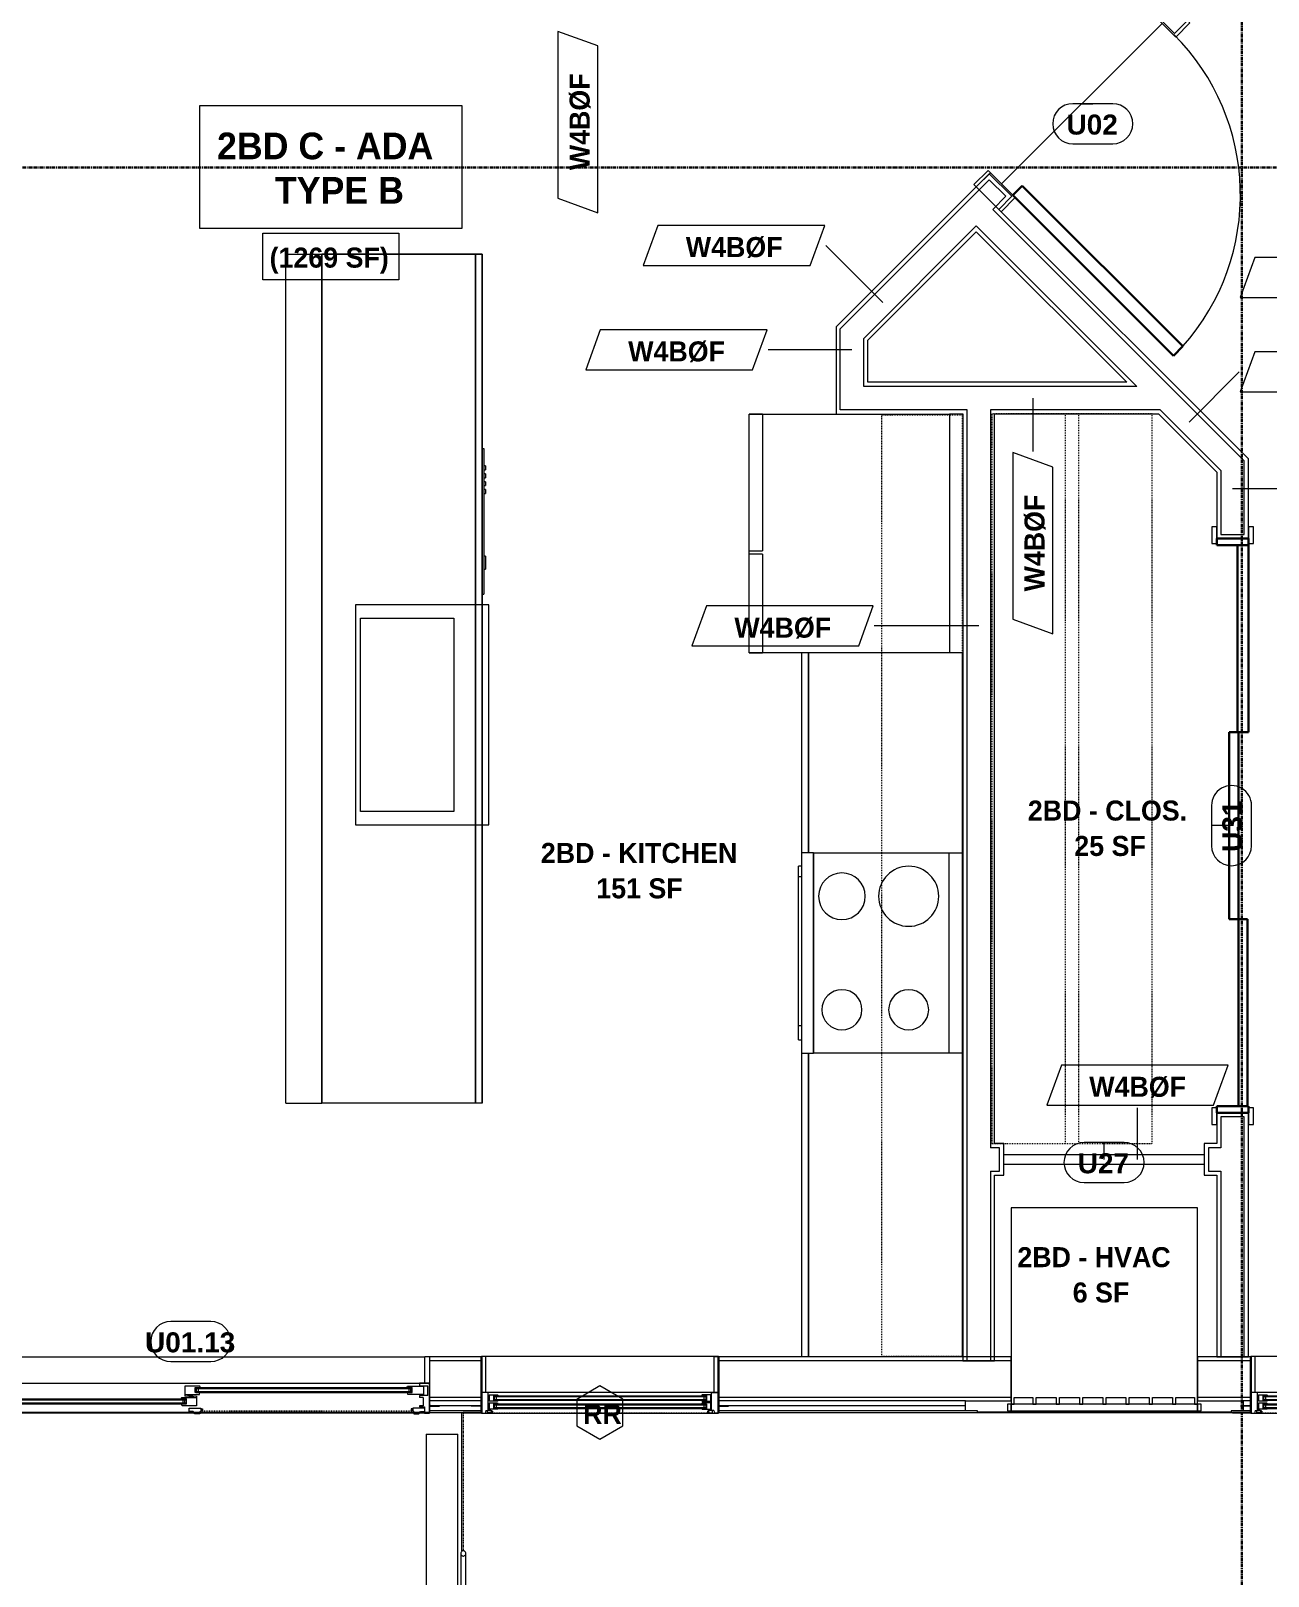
# Model space of a CAD drawing. Header units: inches. Extents: x -4058 to -1781, y 9814 to 12264.
# Drawn here: x -3662.7 to -3477.4, y 9956.2 to 10187.7 of the extents above; entities that cross this region are included whole.
import ezdxf

# ---------------------------------------------------------------- set-up
doc = ezdxf.new("R2010")
doc.units = ezdxf.units.IN
doc.header["$MEASUREMENT"] = 0
for name, pattern in [('Center 1_4_', [0.53125, 0.25, -0.09375, 0.09375, -0.09375]), ('Dash', [0.25, 0.125, -0.125]), ('Grid Line 1_2_', [0.875, 0.5, -0.125, 0.125, -0.125])]:
    doc.linetypes.add(name, pattern=pattern)
for name, color, linetype, lineweight in [('0-1', 7, 'Continuous', 5), ('0-2', 7, 'Continuous', 9), ('A-AREA-IDEN', 2, 'Continuous', 9), ('A-DETL-CNTR-1', 7, 'Center 1_4_', 9), ('A-DETL-GENF-1', 7, 'Continuous', 9), ('A-DETL-GENF-2', 92, 'Continuous', 18), ('A-DETL-GENF-HDLN-1', 7, 'Dash', 9), ('A-DETL-GENF-HDLN-2', 1, 'Continuous', 18), ('A-DOOR', 31, 'Continuous', 18), ('A-DOOR-1', 7, 'Continuous', 9), ('A-DOOR-3', 31, 'Continuous', 9), ('A-DOOR-4', 31, 'Continuous', 30), ('A-DOOR-FRAM-1', 7, 'Continuous', 9), ('A-DOOR-FRAM-3', 31, 'Continuous', 30), ('A-DOOR-IDEN', 31, 'Continuous', 9), ('A-FLOR-1', 7, 'Continuous', 9), ('A-FLOR-2', 192, 'Continuous', 9), ('A-FLOR-HRAL-1', 7, 'Continuous', 9), ('A-GENM-1', 7, 'Continuous', 9), ('A-GLAZ', 151, 'Continuous', 18), ('A-GLAZ-1', 10, 'Continuous', 30), ('A-GLAZ-2', 7, 'Continuous', 9), ('A-GLAZ-IDEN', 152, 'Continuous', 9), ('A-WALL', 113, 'Continuous', 18), ('A-WALL-1', 7, 'Continuous', 9), ('A-WALL-2', 250, 'Continuous', 18), ('A-WALL-3', 113, 'Continuous', 9), ('A-WALL-IDEN', 211, 'Continuous', 9), ('P-SANR-FIXT', 6, 'Continuous', 9), ('Q-CASE', 31, 'Continuous', 9), ('Q-CASE-HDLN', 31, 'Dash', 9), ('Q-SPCQ', 91, 'Continuous', 9), ('S-BEAM-1', 7, 'Continuous', 9), ('S-GRID-1', 1, 'Grid Line 1_2_', 30)]:
    doc.layers.add(name, color=color, linetype=linetype, lineweight=lineweight)
doc.styles.add('Arial_B', font='arialbd.ttf', dxfattribs={"height": 3})
doc.styles.add('Century Gothic_B', font='GOTHICB.TTF', dxfattribs={"height": 3})
doc.styles.add('Century Gothic_B_1', font='GOTHICB.TTF', dxfattribs={"height": 4})

# ---------------------------------------------------------------- blocks, each defined once
blk = doc.blocks.new('Door-Sliding-Marvin-2_Panel_Patio_Door-Essential - RR-MARVIN ESSENTIAL SLIDING - 6_-0_X6_-10_ - 3RD FLOOR 2-3446947-UNITS PLANS - 3RD FLOOR')
at = {"layer": 'A-DETL-GENF-1'}
for p, q in [((-32.87, -2.72), (-32.87, -2.27)), ((-32.61, -2.72), (-32.61, -2.27))]:
    blk.add_line(p, q, dxfattribs=at)
at = {"layer": 'A-DETL-GENF-2'}
for p, q in [((-35.75, 4.19), (-35.06, 4.19)), ((-35.75, 0.22), (-35.75, 4.19)), ((-35.06, 4.19), (-35.06, 0.22)), ((35.06, 4.19), (35.75, 4.19)), ((35.06, 0.22), (35.06, 4.19)), ((35.75, 4.19), (35.75, 0.22)), ((-35.06, 0.22), (-35.75, 0.22)), ((-35.75, 0.19), (-34.25, 0.19)), ((-35.75, -4.28), (-35.75, 0.19)), ((-34.25, 0.19), (-34.25, -0.1)), ((35.75, 0.22), (35.06, 0.22)), ((-35.5, -0.25), (-34.39, -0.25)), ((-35.5, -1.63), (-35.5, -0.25)), ((-35.5, -1.63), (-34.25, -1.63)), ((-32.41, -1.94), (-34.81, -1.94)), ((-34.81, -1.94), (-34.81, -3.19)), ((-34.39, -0.25), (-34.25, -0.1)), ((-34.25, -1.63), (-34.25, -1.94)), ((-33.09, -2.13), (-32.34, -2.13)), ((-33.09, -2.88), (-33.09, -2.13)), ((-32.98, -2.27), (-32.98, -2.13)), ((-32.34, -2), (-32.41, -1.94)), ((-32.34, -2.13), (-32.34, -2)), ((-37.25, -3.19), (-37.25, -3.23)), ((-35.91, -3.19), (-37.25, -3.19)), ((-35.75, -3.23), (-37.25, -3.23)), ((-35.75, -3.08), (-35.91, -3.08)), ((-35.91, -3.19), (-35.91, -3.08)), ((-35, -4.28), (-35.75, -4.28)), ((-34.25, -3.31), (-35, -3.31)), ((-35, -3.31), (-35, -4.28)), ((-34.81, -3.19), (-32.46, -3.19)), ((-34.25, -3.19), (-34.25, -3.31)), ((-32.38, -2.88), (-33.09, -2.88)), ((-32.98, -2.72), (-32.98, -2.88)), ((-32.46, -3.19), (-32.38, -2.88))]:
    blk.add_line(p, q, dxfattribs=at)
at = {"layer": 'A-DETL-GENF-HDLN-1'}
blk.add_line((1.75, -3.94), (33.01, -3.94), dxfattribs=at)
at = {"layer": 'A-DETL-GENF-HDLN-2'}
for p, q in [((35.75, 0.19), (34.25, 0.19)), ((34.25, 0.19), (34.25, -0.1)), ((35.75, -4.28), (35.75, 0.19)), ((-32.87, -2.72), (-32.87, -2.27)), ((-32.61, -2.72), (-32.61, -2.27)), ((-1.41, -2), (-1.34, -1.94)), ((-1.41, -2.13), (-1.41, -2)), ((-0.66, -2.13), (-1.41, -2.13)), ((-1.34, -1.94), (0.87, -1.94)), ((-1.14, -2.72), (-1.14, -2.27)), ((1.34, -0.25), (-0.88, -0.25)), ((-0.88, -0.25), (-0.88, -1.72)), ((-0.88, -1.5), (1.29, -1.5)), ((0.24, -1.82), (-0.88, -1.72)), ((-0.88, -2.72), (-0.88, -2.27)), ((-0.77, -2.27), (-0.77, -2.13)), ((-0.66, -2.88), (-0.66, -2.13)), ((-0.24, -1.58), (-0.43, -1.58)), ((-0.43, -1.58), (-0.43, -1.68)), ((-0.43, -1.68), (0.43, -1.76)), ((-0.24, -1.51), (-0.24, -1.58)), ((-0.24, -1.62), (-0.24, -1.7)), ((-0.24, -1.62), (0.87, -1.72)), ((0.24, -1.82), (0.24, -1.74)), ((0.24, -1.86), (0.43, -1.86)), ((0.24, -1.93), (0.24, -1.86)), ((0.43, -1.86), (0.43, -1.76)), ((0.66, -1.19), (0.66, -0.44)), ((0.66, -0.44), (1.41, -0.44)), ((1.37, -1.19), (0.66, -1.19)), ((0.77, -0.58), (0.77, -0.44)), ((0.77, -1.04), (0.77, -1.19)), ((0.87, -1.72), (0.87, -3.19)), ((0.88, -1.04), (0.88, -0.58)), ((1.14, -1.04), (1.14, -0.58)), ((1.29, -1.5), (1.37, -1.19)), ((1.41, -0.31), (1.34, -0.25)), ((1.41, -0.44), (1.41, -0.31)), ((32.41, -0.31), (32.47, -0.25)), ((32.41, -0.44), (32.41, -0.31)), ((33.16, -0.44), (32.41, -0.44)), ((32.52, -1.5), (32.44, -1.19)), ((32.44, -1.19), (33.16, -1.19)), ((32.47, -0.25), (34.84, -0.25)), ((34.84, -1.5), (32.52, -1.5)), ((32.68, -1.04), (32.68, -0.58)), ((32.93, -1.04), (32.93, -0.58)), ((33.04, -0.58), (33.04, -0.44)), ((33.04, -1.04), (33.04, -1.19)), ((33.16, -1.19), (33.16, -0.44)), ((34.39, -0.25), (34.25, -0.1)), ((35.5, -1.63), (34.25, -1.63)), ((34.25, -1.63), (34.25, -1.94)), ((34.81, -1.94), (34.25, -1.94)), ((35.5, -0.25), (34.39, -0.25)), ((34.81, -1.94), (34.81, -3.19)), ((34.84, -0.25), (34.84, -1.5)), ((35.5, -1.63), (35.5, -0.25)), ((-1.29, -3.19), (-1.38, -2.88)), ((-1.38, -2.88), (-0.66, -2.88)), ((0.87, -3.19), (-1.29, -3.19)), ((-0.77, -2.72), (-0.77, -2.88)), ((-0.24, -4.05), (-0.24, -3.53)), ((-0.24, -3.53), (1.51, -3.53)), ((0.34, -4.05), (-0.24, -4.05)), ((0.6, -4.36), (0.34, -4.05)), ((1.35, -4.36), (0.6, -4.36)), ((1.35, -4.05), (1.51, -4.05)), ((1.35, -4.05), (1.35, -4.36)), ((1.51, -3.53), (1.51, -3.65)), ((1.51, -3.65), (1.75, -3.65)), ((1.51, -3.69), (1.51, -4.05)), ((1.71, -3.69), (1.51, -3.69)), ((1.64, -3.83), (1.64, -3.94)), ((1.64, -3.83), (1.71, -3.83)), ((1.75, -3.94), (1.64, -3.94)), ((1.71, -3.83), (1.71, -3.69)), ((1.75, -3.65), (1.75, -3.94)), ((33.25, -3.65), (33.01, -3.65)), ((33.01, -3.65), (33.01, -3.94)), ((33.01, -3.94), (33.12, -3.94)), ((33.05, -3.69), (33.25, -3.69)), ((33.05, -3.83), (33.05, -3.69)), ((33.12, -3.83), (33.05, -3.83)), ((33.12, -3.83), (33.12, -3.94)), ((33.25, -3.53), (33.25, -3.65)), ((35, -3.53), (33.25, -3.53)), ((33.25, -3.69), (33.25, -4.05)), ((33.41, -4.05), (33.25, -4.05)), ((33.41, -4.05), (33.41, -4.36)), ((33.41, -4.36), (34.16, -4.36)), ((34.16, -4.36), (34.42, -4.05)), ((34.81, -3.19), (34.25, -3.19)), ((34.25, -3.19), (34.25, -3.31)), ((34.25, -3.31), (35, -3.31)), ((34.42, -4.05), (35, -4.05)), ((35, -3.31), (35, -4.28)), ((35, -4.28), (35.75, -4.28)), ((35.75, -3.08), (35.9, -3.08)), ((35.75, -3.23), (37.25, -3.23)), ((35.9, -3.19), (35.9, -3.08)), ((35.9, -3.19), (37.25, -3.19)), ((37.25, -3.19), (37.25, -3.23))]:
    blk.add_line(p, q, dxfattribs=at)
at = {"layer": 'A-DOOR'}
for p, q in [((-32.98, -2.13), (-0.77, -2.13)), ((-32.98, -2.27), (-0.77, -2.27)), ((0.77, -0.44), (33.04, -0.44)), ((0.77, -0.58), (33.04, -0.58)), ((0.77, -1.04), (33.04, -1.04)), ((0.77, -1.19), (33.04, -1.19)), ((-32.98, -2.72), (-0.77, -2.72)), ((-32.98, -2.88), (-0.77, -2.88))]:
    blk.add_line(p, q, dxfattribs=at)
at = {"layer": 'A-DOOR-1'}
for p, q in [((-35.75, -4.25), (-35.75, -4.19)), ((35.75, -4.19), (-35.75, -4.19)), ((35.75, -4.25), (-35.75, -4.25)), ((35.75, -4.19), (35.75, -4.25)), ((40.68, -4.25), (35.75, -4.25)), ((40.68, -4.19), (40.68, -4.25))]:
    blk.add_line(p, q, dxfattribs=at)
at = {"layer": 'A-DOOR-FRAM-1'}
for p, q in [((-35.75, 0.19), (35.75, 0.19)), ((-35.75, -4.28), (-35.75, 0.19)), ((35.75, 0.19), (35.75, -4.28)), ((35.75, -4.28), (-35.75, -4.28))]:
    blk.add_line(p, q, dxfattribs=at)
blk = doc.blocks.new('V-Series_EWC4_SPVU_RFA_2015 - 2ND AND 3RD FLOOR-2226480-UNITS PLANS - 3RD FLOOR')
at = {"layer": 'A-GENM-1'}
for p, q in [((-3859.97, 11740.34), (-3859.97, 11739.78)), ((-3858.97, 11740.34), (-3859.97, 11740.34)), ((-3858.97, 11739.78), (-3858.97, 11740.34)), ((-3859.97, 11739.78), (-3859.97, 11711.9)), ((-3858.97, 11739.78), (-3859.97, 11739.78)), ((-3859.97, 11739.78), (-3858.97, 11739.78)), ((-3858.97, 11711.9), (-3858.97, 11739.78)), ((-3829.54, 11739.78), (-3858.97, 11739.78)), ((-3858.97, 11739.78), (-3858.97, 11739.34)), ((-3858.97, 11739.34), (-3857.97, 11739.34)), ((-3857.97, 11739.34), (-3857.97, 11736.54)), ((-3829.54, 11711.9), (-3829.54, 11739.78)), ((-3857.97, 11736.54), (-3858.97, 11736.54)), ((-3858.97, 11736.54), (-3858.97, 11736.04)), ((-3858.97, 11736.04), (-3857.97, 11736.04)), ((-3857.97, 11736.04), (-3857.97, 11733.06)), ((-3857.97, 11733.06), (-3858.97, 11733.06)), ((-3858.97, 11733.06), (-3858.97, 11732.56)), ((-3858.97, 11732.56), (-3857.97, 11732.56)), ((-3857.97, 11732.56), (-3857.97, 11729.57)), ((-3857.97, 11729.57), (-3858.97, 11729.57)), ((-3858.97, 11729.57), (-3858.97, 11729.07)), ((-3858.97, 11729.07), (-3857.97, 11729.07)), ((-3857.97, 11729.07), (-3857.97, 11726.09)), ((-3857.97, 11726.09), (-3858.97, 11726.09)), ((-3858.97, 11726.09), (-3858.97, 11725.59)), ((-3858.97, 11725.59), (-3857.97, 11725.59)), ((-3857.97, 11725.59), (-3857.97, 11722.61)), ((-3857.97, 11722.61), (-3858.97, 11722.61)), ((-3858.97, 11722.61), (-3858.97, 11722.11)), ((-3858.97, 11722.11), (-3857.97, 11722.11)), ((-3857.97, 11722.11), (-3857.97, 11719.12)), ((-3857.97, 11719.12), (-3858.97, 11719.12)), ((-3858.97, 11719.12), (-3858.97, 11718.62)), ((-3858.97, 11718.62), (-3857.97, 11718.62)), ((-3857.97, 11718.62), (-3857.97, 11715.64)), ((-3857.97, 11715.64), (-3858.97, 11715.64)), ((-3858.97, 11715.64), (-3858.97, 11715.14)), ((-3858.97, 11715.14), (-3857.97, 11715.14)), ((-3857.97, 11715.14), (-3857.97, 11712.34)), ((-3857.97, 11712.34), (-3858.97, 11712.34)), ((-3858.97, 11712.34), (-3858.97, 11711.9)), ((-3859.97, 11711.9), (-3858.97, 11711.9)), ((-3859.97, 11711.9), (-3859.97, 11711.34)), ((-3858.97, 11711.9), (-3859.97, 11711.9)), ((-3859.97, 11711.34), (-3858.97, 11711.34)), ((-3858.97, 11711.34), (-3858.97, 11711.9)), ((-3858.97, 11711.9), (-3829.54, 11711.9))]:
    blk.add_line(p, q, dxfattribs=at)
blk = doc.blocks.new('Perforated Panel at Magic-Pak - hvac panel - 3rd floor-2505079-UNITS PLANS - 3RD FLOOR')
at = {"layer": 'A-GLAZ-2'}
for p, q in [((19.01, 4.19), (-19.01, 4.19)), ((-19.01, 4.12), (19.01, 4.12))]:
    blk.add_line(p, q, dxfattribs=at)
blk = doc.blocks.new('Window-Double_Hung-Marvin-Essential - 1-WIDE _TEMP LOWER_ ESDH3066-3454270-UNITS PLANS - 3RD FLOOR')
at = {"layer": 'A-DETL-GENF-HDLN-1'}
blk.add_line((16.1, 4.22), (-16.5, 4.22), dxfattribs=at)
at = {"layer": 'A-DETL-GENF-HDLN-2'}
for p, q in [((-19.25, 3.23), (-19.25, 3.19)), ((-17.75, 3.23), (-19.25, 3.23)), ((-19.25, 3.19), (-17.9, 3.19)), ((-17.9, 3.19), (-17.9, 3.08)), ((-17.9, 3.08), (-17.75, 3.08)), ((-17.75, 4.28), (-17.16, 4.28)), ((-17.75, 4.28), (-17.75, 1.19)), ((-17.08, 3.87), (-17.16, 4.28)), ((-17.08, 3.87), (-16.19, 3.87)), ((-16.85, 4.25), (-16.85, 3.87)), ((-16.3, 4.25), (-16.85, 4.25)), ((-16.38, 3.77), (-16.72, 3.77)), ((-16.72, 3.77), (-16.72, 1.19)), ((-15.34, 3.69), (-16.56, 3.69)), ((-16.56, 2.75), (-16.56, 3.69)), ((-16.56, 2.75), (-15.34, 2.75)), ((-15.34, 2.47), (-16.56, 2.47)), ((-16.56, 1.53), (-16.56, 2.47)), ((-16.38, 3.87), (-16.38, 3.77)), ((-16.3, 4.01), (-16.3, 4.25)), ((-16.18, 4.01), (-16.3, 4.01)), ((-16.19, 3.97), (-16.1, 3.97)), ((-16.19, 3.87), (-16.19, 3.97)), ((-16.18, 4.22), (-16.1, 4.22)), ((-16.18, 4.22), (-16.18, 4.01)), ((-16.1, 3.97), (-16.1, 4.22)), ((-15.94, 2.87), (-15.94, 3.59)), ((-15.94, 3.59), (-15.28, 3.59)), ((-15.28, 2.87), (-15.94, 2.87)), ((-15.94, 1.65), (-15.94, 2.37)), ((-15.94, 2.37), (-15.28, 2.37)), ((-15.84, 2.88), (-15.84, 3.57)), ((-15.84, 1.66), (-15.84, 2.35)), ((-15.54, 3.01), (-15.54, 3.45)), ((-15.34, 3.69), (-15.28, 3.63)), ((-15.34, 2.75), (-15.28, 2.81)), ((-15.34, 2.47), (-15.28, 2.41)), ((-15.28, 3.59), (-15.28, 3.63)), ((-15.28, 2.81), (-15.28, 2.87)), ((-15.28, 2.37), (-15.28, 2.41)), ((15.34, 3.69), (15.28, 3.63)), ((15.28, 3.59), (15.28, 3.63)), ((15.94, 3.59), (15.28, 3.59)), ((15.28, 2.81), (15.28, 2.87)), ((15.28, 2.87), (15.94, 2.87)), ((15.34, 2.75), (15.28, 2.81)), ((15.34, 2.47), (15.28, 2.41)), ((15.28, 2.37), (15.28, 2.41)), ((15.94, 2.37), (15.28, 2.37)), ((15.34, 3.69), (16.56, 3.69)), ((16.56, 2.75), (15.34, 2.75)), ((15.34, 2.47), (16.56, 2.47)), ((15.54, 3.01), (15.54, 3.45)), ((15.84, 2.88), (15.84, 3.57)), ((15.84, 1.66), (15.84, 2.35)), ((15.94, 2.87), (15.94, 3.59)), ((15.94, 1.65), (15.94, 2.37)), ((16.18, 4.22), (16.1, 4.22)), ((16.1, 3.97), (16.1, 4.22)), ((16.19, 3.97), (16.1, 3.97)), ((16.18, 4.22), (16.18, 4.01)), ((16.18, 4.01), (16.3, 4.01)), ((16.19, 3.87), (16.19, 3.97)), ((17.08, 3.87), (16.19, 3.87)), ((16.3, 4.01), (16.3, 4.25)), ((16.3, 4.25), (16.85, 4.25)), ((16.38, 3.87), (16.38, 3.77)), ((16.38, 3.77), (16.72, 3.77)), ((16.56, 2.75), (16.56, 3.69)), ((16.56, 1.53), (16.56, 2.47)), ((16.72, 3.77), (16.72, 1.19)), ((16.85, 4.25), (16.85, 3.87)), ((17.08, 3.87), (17.16, 4.28)), ((17.75, 4.28), (17.16, 4.28)), ((17.75, 4.28), (17.75, 1.19)), ((17.75, 3.23), (19.25, 3.23)), ((17.9, 3.08), (17.75, 3.08)), ((17.9, 3.19), (17.9, 3.08)), ((19.25, 3.19), (17.9, 3.19)), ((19.25, 3.23), (19.25, 3.19)), ((-16.72, 1.19), (-17.75, 1.19)), ((-17.13, 1.16), (-17.13, -4.19)), ((-16.56, 1.53), (-15.34, 1.53)), ((-15.28, 1.65), (-15.94, 1.65)), ((-15.54, 1.79), (-15.54, 2.23)), ((-15.34, 1.53), (-15.28, 1.59)), ((-15.28, 1.59), (-15.28, 1.65)), ((15.28, 1.59), (15.28, 1.65)), ((15.28, 1.65), (15.94, 1.65)), ((15.34, 1.53), (15.28, 1.59)), ((16.56, 1.53), (15.34, 1.53)), ((15.54, 1.79), (15.54, 2.23)), ((16.72, 1.19), (17.75, 1.19)), ((17.12, -4.19), (17.12, 1.16)), ((-17.13, -4.19), (-17.75, -4.19)), ((17.12, -4.19), (17.75, -4.19))]:
    blk.add_line(p, q, dxfattribs=at)
at = {"layer": 'A-GLAZ'}
for p, q in [((15.84, 3.57), (-15.84, 3.57)), ((15.84, 3.45), (-15.84, 3.45)), ((15.84, 3.01), (-15.84, 3.01)), ((15.84, 2.88), (-15.84, 2.88)), ((15.84, 2.35), (-15.84, 2.35)), ((15.84, 2.23), (-15.84, 2.23)), ((15.84, 1.79), (-15.84, 1.79)), ((15.84, 1.66), (-15.84, 1.66))]:
    blk.add_line(p, q, dxfattribs=at)
at = {"layer": 'A-GLAZ-1'}
for p, q in [((-17.75, 4.28), (-17.75, 1.19)), ((17.75, 1.19), (17.75, 4.28)), ((-17.75, 1.16), (-17.75, -4.19)), ((17.75, -4.19), (17.75, 1.16))]:
    blk.add_line(p, q, dxfattribs=at)
at = {"layer": 'A-GLAZ-2'}
for p, q in [((17.75, 4.28), (-17.75, 4.28)), ((20.46, 4.25), (17.75, 4.25)), ((17.75, 4.19), (20.46, 4.19)), ((20.46, 4.19), (20.46, 4.25)), ((-17.75, 1.19), (17.75, 1.19)), ((-17.75, -4.19), (17.75, -4.19))]:
    blk.add_line(p, q, dxfattribs=at)
blk = doc.blocks.new('Railing - Baluster_01-2700443-UNITS PLANS - 3RD FLOOR')
at = {"layer": 'A-FLOR-HRAL-1'}
for p, q in [((-0.59, 1.18), (0.59, 1.18)), ((-0.59, 0.59), (-0.59, 1.18)), ((0.59, 1.18), (0.59, 0.59))]:
    blk.add_line(p, q, dxfattribs=at)
blk = doc.blocks.new('Railing - Railing-3415214-UNITS PLANS - 3RD FLOOR')
at = {"layer": 'A-FLOR-HRAL-1'}
for p, q in [((-3712.3, 9977.44), (-3712.3, 9933.33)), ((-3712.3, 9977.44), (-3711.82, 9977.44)), ((-3711.82, 9977.44), (-3708.04, 9977.44)), ((-3708.04, 9977.44), (-3707.57, 9977.44)), ((-3707.57, 9938.05), (-3707.57, 9977.44)), ((-3603.47, 9977.44), (-3603.47, 9938.05)), ((-3603.47, 9977.44), (-3603, 9977.44)), ((-3603, 9977.44), (-3599.22, 9977.44)), ((-3599.22, 9977.44), (-3598.75, 9977.44)), ((-3598.75, 9933.33), (-3598.75, 9977.44)), ((-3603.47, 9938.05), (-3707.57, 9938.05)), ((-3712.3, 9933.33), (-3598.75, 9933.33))]:
    blk.add_line(p, q, dxfattribs=at)
for points, knots in [([(-3708.04, 9937.58), (-3708, 9937.62), (-3707.94, 9937.68), (-3707.86, 9937.76), (-3707.82, 9937.81), (-3707.78, 9937.84), (-3707.75, 9937.88), (-3707.72, 9937.91), (-3707.69, 9937.93), (-3707.66, 9937.96), (-3707.63, 9937.99), (-3707.61, 9938.02), (-3707.58, 9938.04), (-3707.57, 9938.05), (-3707.57, 9938.05)], [0, 0, 0, 0, 0.166667, 0.25, 0.333333, 0.375, 0.416667, 0.5, 0.541667, 0.583333, 0.666667, 0.75, 0.833333, 1, 1, 1, 1]), ([(-3603, 9937.58), (-3603.04, 9937.62), (-3603.1, 9937.68), (-3603.18, 9937.76), (-3603.23, 9937.81), (-3603.26, 9937.84), (-3603.3, 9937.88), (-3603.33, 9937.91), (-3603.35, 9937.93), (-3603.38, 9937.96), (-3603.41, 9937.99), (-3603.44, 9938.02), (-3603.46, 9938.04), (-3603.47, 9938.05), (-3603.47, 9938.05)], [0, 0, 0, 0, 0.166667, 0.25, 0.333333, 0.375, 0.416667, 0.5, 0.541667, 0.583333, 0.666667, 0.75, 0.833333, 1, 1, 1, 1]), ([(-3712.3, 9933.33), (-3712.3, 9933.33), (-3712.29, 9933.34), (-3712.26, 9933.36), (-3712.23, 9933.39), (-3712.21, 9933.42), (-3712.18, 9933.44), (-3712.15, 9933.47), (-3712.11, 9933.51), (-3712.07, 9933.55), (-3712.03, 9933.59), (-3712, 9933.63), (-3711.93, 9933.7), (-3711.87, 9933.76), (-3711.82, 9933.8)], [0, 0, 0, 0, 0.166667, 0.25, 0.333333, 0.416667, 0.458333, 0.5, 0.583333, 0.666667, 0.708333, 0.75, 0.833333, 1, 1, 1, 1]), ([(-3598.75, 9933.33), (-3598.75, 9933.33), (-3598.76, 9933.34), (-3598.78, 9933.36), (-3598.81, 9933.39), (-3598.84, 9933.42), (-3598.86, 9933.44), (-3598.89, 9933.47), (-3598.93, 9933.51), (-3598.97, 9933.55), (-3599.01, 9933.59), (-3599.05, 9933.63), (-3599.12, 9933.7), (-3599.18, 9933.76), (-3599.22, 9933.8)], [0, 0, 0, 0, 0.166667, 0.25, 0.333333, 0.416667, 0.458333, 0.5, 0.583333, 0.666667, 0.708333, 0.75, 0.833333, 1, 1, 1, 1])]:
    blk.add_open_spline(points, degree=3, knots=knots, dxfattribs=at)
blk.add_blockref('Railing - Baluster_01-2700443-UNITS PLANS - 3RD FLOOR', (-3709.93, 9976.85))
blk = doc.blocks.new('Walls 49 - Walls 1-3380710-UNITS PLANS - 3RD FLOOR')
at = {"layer": 'S-BEAM-1'}
for p, q in [((-3598.29, 9959.59), (-3598.29, 9940.65)), ((-3597.54, 9940.65), (-3597.54, 9959.59))]:
    blk.add_line(p, q, dxfattribs=at)
at = {"layer": 'S-BEAM-1', "flags": 128}
for points in [[(-3597.54, 9959.59), (-3597.55, 9959.68), (-3597.59, 9959.77), (-3597.64, 9959.85), (-3597.71, 9959.92), (-3597.79, 9959.96), (-3597.87, 9959.99), (-3597.96, 9959.99), (-3598.05, 9959.96), (-3598.13, 9959.92), (-3598.2, 9959.85), (-3598.25, 9959.77), (-3598.28, 9959.68), (-3598.29, 9959.59)], [(-3598.29, 9959.59), (-3598.28, 9959.49), (-3598.25, 9959.4), (-3598.2, 9959.32), (-3598.13, 9959.26), (-3598.05, 9959.21), (-3597.96, 9959.19), (-3597.87, 9959.19), (-3597.79, 9959.21), (-3597.71, 9959.26), (-3597.64, 9959.32), (-3597.59, 9959.4), (-3597.55, 9959.49), (-3597.54, 9959.59)]]:
    blk.add_lwpolyline(points, dxfattribs=at)
at = {"layer": 'S-BEAM-1'}
blk.add_ellipse((-3597.92, 9940.65), major_axis=(0.375, 0), ratio=0.93544, start_param=4.18879, end_param=6.283185, dxfattribs=at)
blk = doc.blocks.new('CTR - 1st Phase - Shell_rvt-1-UNITS PLANS - 3RD FLOOR')
at = {"layer": 'A-DETL-CNTR-1'}
blk.add_line((-3597.92, 9980.63), (-3597.92, 9959.99), dxfattribs=at)
at = {"layer": 'A-FLOR-1'}
blk.add_line((-3598.11, 9959.93), (-3598.11, 9980.63), dxfattribs=at)
at = {"layer": 'A-WALL-1'}
for p, q in [((-3595.21, 9989.06), (-3602.97, 9989.06)), ((-3515.86, 9989.06), (-3559.71, 9989.06)), ((-3515.86, 9982.44), (-3515.86, 9989.06)), ((-3480.01, 9989.06), (-3487.99, 9989.06)), ((-3487.99, 9989.06), (-3487.99, 9982.44)), ((-3602.97, 9985.1), (-3602.97, 9985.06)), ((-3595.21, 9983.69), (-3595.21, 9983.72)), ((-3559.71, 9983.72), (-3559.71, 9983.69)), ((-3480.01, 9983.69), (-3480.01, 9983.72)), ((-3522.69, 9980.94), (-3522.69, 9982.44)), ((-3522.69, 9982.44), (-3515.86, 9982.44)), ((-3520.94, 9980.94), (-3522.69, 9980.94)), ((-3520.94, 9980.69), (-3520.94, 9980.94)), ((-3487.99, 9982.44), (-3481.16, 9982.44)), ((-3481.16, 9980.94), (-3482.91, 9980.94)), ((-3482.91, 9980.94), (-3482.91, 9980.69)), ((-3481.16, 9982.44), (-3481.16, 9980.94)), ((-3602.97, 9980.69), (-3597.92, 9980.69)), ((-3559.71, 9980.69), (-3520.94, 9980.69)), ((-3482.91, 9980.69), (-3482.72, 9980.69))]:
    blk.add_line(p, q, dxfattribs=at)
at = {"layer": 'A-WALL-2'}
for p, q in [((-3595.21, 9988.44), (-3602.97, 9988.44)), ((-3515.86, 9988.44), (-3559.71, 9988.44)), ((-3480.01, 9988.44), (-3487.99, 9988.44)), ((-3595.21, 9982.94), (-3602.97, 9982.94)), ((-3595.21, 9982.44), (-3602.97, 9982.44)), ((-3595.21, 9981.69), (-3602.97, 9981.69)), ((-3595.21, 9980.94), (-3602.97, 9980.94)), ((-3515.86, 9982.94), (-3559.71, 9982.94)), ((-3522.69, 9982.44), (-3559.71, 9982.44)), ((-3522.69, 9981.69), (-3559.71, 9981.69)), ((-3522.69, 9980.94), (-3559.71, 9980.94)), ((-3480.01, 9982.94), (-3487.99, 9982.94)), ((-3480.01, 9982.44), (-3481.16, 9982.44)), ((-3480.01, 9981.69), (-3481.16, 9981.69)), ((-3480.01, 9980.94), (-3481.16, 9980.94))]:
    blk.add_line(p, q, dxfattribs=at)
at = {"layer": '0-2'}
for name, p, rotation in [('V-Series_EWC4_SPVU_RFA_2015 - 2ND AND 3RD FLOOR-2226480-UNITS PLANS - 3RD FLOOR', (8223.92, 13840.91), 90.00000000000026), ('Window-Double_Hung-Marvin-Essential - 1-WIDE _TEMP LOWER_ ESDH3066-3454270-UNITS PLANS - 3RD FLOOR', (-3577.46, 9984.88), 180), ('Window-Double_Hung-Marvin-Essential - 1-WIDE _TEMP LOWER_ ESDH3066-3454270-UNITS PLANS - 3RD FLOOR', (-3462.26, 9984.88), 180), ('Perforated Panel at Magic-Pak - hvac panel - 3rd floor-2505079-UNITS PLANS - 3RD FLOOR', (-3501.92, 9984.88), 180)]:
    blk.add_blockref(name, p, dxfattribs=dict(at, rotation=rotation))
for name, p in [('Door-Sliding-Marvin-2_Panel_Patio_Door-Essential - RR-MARVIN ESSENTIAL SLIDING - 6_-0_X6_-10_ - 3RD FLOOR 2-3446947-UNITS PLANS - 3RD FLOOR', (-3638.72, 9984.88)), ('Railing - Railing-3415214-UNITS PLANS - 3RD FLOOR', (0, 0)), ('Walls 49 - Walls 1-3380710-UNITS PLANS - 3RD FLOOR', (0, 0))]:
    blk.add_blockref(name, p, dxfattribs=at)
blk = doc.blocks.new('CTR - 1st Phase - Structure_rvt-1-UNITS PLANS - 3RD FLOOR')
at = {"layer": 'S-GRID-1'}
for p, q in [((-3481.32, 9814.03), (-3481.32, 12247.5)), ((-1781.27, 10167.19), (-4041.78, 10167.19))]:
    blk.add_line(p, q, dxfattribs=at)
blk = doc.blocks.new('083100 - Access Doors and Panels - Type 1 - ACCESS PANEL - 2-6 X 6-0-3696233-UNITS PLANS - 3RD FLOOR')
at = {"layer": 'A-DOOR-3'}
for p, q in [((-15, -0.75), (-15, 0.75)), ((-15, 0.75), (15, 0.75)), ((15, 0.75), (15, -0.75)), ((15, -0.75), (-15, -0.75))]:
    blk.add_line(p, q, dxfattribs=at)
blk = doc.blocks.new('OD_CW_Closet - OD_CW_Closet-3853398-UNITS PLANS - 3RD FLOOR')
at = {"layer": 'Q-CASE-HDLN'}
for p, q in [((110.03, 24), (0.74, 24)), ((0.74, 24), (0.74, 0)), ((110.03, 0), (110.03, 24)), ((0.74, 13), (110.03, 13)), ((0.74, 11), (110.03, 11)), ((0.74, 0), (110.03, 0))]:
    blk.add_line(p, q, dxfattribs=at)
blk = doc.blocks.new('SLIDING - FLUSH - TRIPLE PANEL - SLIDING - FLUSH - 7-0 x 6-8-3853471-UNITS PLANS - 3RD FLOOR')
at = {"layer": 'A-DOOR-3'}
for p, q in [((-42.25, 3), (-44.75, 3)), ((-44.75, 3), (-44.75, 2.25)), ((-42.25, 2.25), (-42.25, 3)), ((42.25, 3), (42.25, 2.25)), ((44.75, 3), (42.25, 3)), ((44.75, 2.25), (44.75, 3)), ((-44.75, 2.25), (-42.25, 2.25)), ((42.25, 2.25), (44.75, 2.25)), ((-42.25, -2.5), (-44.75, -2.5)), ((-44.75, -2.5), (-44.75, -3.25)), ((-44.75, -3.25), (-42.25, -3.25)), ((-42.25, -3.25), (-42.25, -2.5)), ((44.75, -2.5), (42.25, -2.5)), ((42.25, -2.5), (42.25, -3.25)), ((42.25, -3.25), (44.75, -3.25)), ((44.75, -3.25), (44.75, -2.5))]:
    blk.add_line(p, q, dxfattribs=at)
at = {"layer": 'A-DOOR-4'}
for p, q in [((-14, 2.25), (-42, 2.25)), ((-42, 2.25), (-42, 0.625)), ((-42, 0.625), (-14, 0.625)), ((-14, 0.625), (-14, 2.25)), ((14, 0.75), (-14, 0.75)), ((-14, 0.75), (-14, -0.625)), ((42, 2.125), (14, 2.125)), ((14, 2.125), (14, 0.75)), ((14, -0.625), (14, 0.75)), ((14, 0.75), (42, 0.75)), ((42, 0.75), (42, 2.125)), ((-14, -0.625), (14, -0.625))]:
    blk.add_line(p, q, dxfattribs=at)
at = {"layer": 'A-DOOR-FRAM-3'}
for p, q in [((-42, 2.25), (-43, 2.25)), ((-43, 2.25), (-43, -2.5)), ((-42, -2.5), (-42, 2.25)), ((43, 2.25), (42, 2.25)), ((42, 2.25), (42, -2.5)), ((43, -2.5), (43, 2.25)), ((-43, -2.5), (-42, -2.5)), ((42, -2.5), (43, -2.5))]:
    blk.add_line(p, q, dxfattribs=at)
blk = doc.blocks.new('SWING - SINGLE - FLUSH - SWING - FLUSH - 2-10 x 6-8 - PRIVACY-4346068-UNITS PLANS - 3RD FLOOR')
at = {"layer": 'A-DOOR-3'}
for p, q in [((-20, 2.37), (-20, 2.87)), ((-20, 2.87), (-17, 2.87)), ((-20, 2.37), (-17, 2.37)), ((-20, -2.88), (-20, 2.37)), ((-17, 2.37), (-20, 2.37)), ((-17, 2.87), (-17, 2.37)), ((-17, 2.37), (-17, -2.88)), ((17, 2.37), (17, 2.87)), ((17, 2.87), (20, 2.87)), ((17, 2.37), (20, 2.37)), ((17, -2.88), (17, 2.37)), ((20, 2.37), (17, 2.37)), ((20, 2.87), (20, 2.37)), ((20, 2.37), (20, -2.88)), ((-17, -2.88), (-20, -2.88)), ((20, -2.88), (17, -2.88))]:
    blk.add_line(p, q, dxfattribs=at)
blk.add_arc((17, -2.38), 34.07, 180, 266.6343, dxfattribs=at)
at = {"layer": 'A-DOOR-4'}
for p, q in [((15, -2.38), (15, -36.38)), ((17, -2.38), (15, -2.38)), ((17, -2.38), (17, -36.38)), ((17, -36.38), (15, -36.38))]:
    blk.add_line(p, q, dxfattribs=at)
blk = doc.blocks.new('SWING - SINGLE - FLUSH - SWING - FLUSH - 2-10 x 6-8 - PRIVACY-4346067-UNITS PLANS - 3RD FLOOR')
at = {"layer": 'A-DOOR-3'}
for p, q in [((-17, 2.87), (-20, 2.87)), ((-20, 2.87), (-20, -2.38)), ((-17, -2.38), (-17, 2.87)), ((20, 2.87), (17, 2.87)), ((17, 2.87), (17, -2.38)), ((20, -2.38), (20, 2.87)), ((-20, -2.38), (-17, -2.38)), ((-17, -2.38), (-20, -2.38)), ((-20, -2.38), (-20, -2.88)), ((-20, -2.88), (-17, -2.88)), ((-17, -2.88), (-17, -2.38)), ((17, -2.38), (20, -2.38)), ((20, -2.38), (17, -2.38)), ((17, -2.38), (17, -2.88)), ((17, -2.88), (20, -2.88)), ((20, -2.88), (20, -2.38))]:
    blk.add_line(p, q, dxfattribs=at)
blk.add_arc((17, 2.37), 34.07, 93.3657, 180, dxfattribs=at)
at = {"layer": 'A-DOOR-4'}
for p, q in [((15, 2.37), (15, 36.38)), ((17, 36.38), (15, 36.38)), ((17, 2.37), (17, 36.38)), ((17, 2.37), (15, 2.37))]:
    blk.add_line(p, q, dxfattribs=at)
blk = doc.blocks.new('OD_CW_Base Cabinet - OD_CW_Base Cabinet-4180659-UNITS PLANS - 3RD FLOOR')
at = {"layer": 'Q-CASE'}
for p, q in [((0.74, 0), (46.2, 0)), ((76.2, 0), (106.2, 0)), ((106.2, -22.12), (106.2, -24)), ((46.2, -24), (0.74, -24)), ((106.2, -24), (76.2, -24))]:
    blk.add_line(p, q, dxfattribs=at)
blk = doc.blocks.new('OD_CW_Upper Cabinet - OD_CW_Upper Cabinet-4366997-UNITS PLANS - 3RD FLOOR')
at = {"layer": 'Q-CASE-HDLN'}
for p, q in [((0.74, -24), (0.74, -12)), ((0.74, -12), (141.83, -12)), ((141.83, -12), (141.83, -24)), ((141.83, -24), (0.74, -24))]:
    blk.add_line(p, q, dxfattribs=at)
blk = doc.blocks.new('Refrigerator_-_Side-by-Side_6047 - 36_ X 30_-1372843-UNITS PLANS - 3RD FLOOR')
at = {"layer": 'Q-SPCQ'}
for p, q in [((-17.88, 15.58), (17.87, 15.58)), ((-17.88, -14.42), (-17.88, 15.58)), ((-17.88, 15.58), (-3.13, 15.58)), ((-17.88, 15.58), (-17.88, 13.58)), ((-3.13, 13.58), (-3.13, 15.58)), ((-2.63, 15.58), (17.87, 15.58)), ((-2.63, 15.58), (-2.63, 13.58)), ((17.87, 15.58), (17.87, -14.42)), ((17.87, 13.58), (17.87, 15.58)), ((-3.13, 13.58), (-17.88, 13.58)), ((17.87, 13.58), (-2.63, 13.58)), ((17.87, -14.42), (-17.88, -14.42))]:
    blk.add_line(p, q, dxfattribs=at)
blk = doc.blocks.new('OD_CW_Base Cabinet - OD_CW_Base Cabinet-4180615-UNITS PLANS - 3RD FLOOR')
at = {"layer": 'Q-CASE'}
for p, q in [((0.74, 24), (0.74, 0)), ((127.91, 24), (0.74, 24)), ((127.91, 0), (127.91, 24)), ((0.74, 0), (127.91, 0))]:
    blk.add_line(p, q, dxfattribs=at)
blk = doc.blocks.new('Stainless Steel Farmhous Kitchen Sink - Stainless Steel Farmhous Kitchen Sink-2443921-UNITS PLANS - 3RD FLOOR')
at = {"layer": 'P-SANR-FIXT'}
for p, q in [((0, -2.25), (-33, -2.25)), ((-33, -2.25), (-33, -22.2)), ((0, -22.2), (0, -2.25)), ((-31, -16.96), (-31, -3)), ((-31, -3), (-2, -3)), ((-2, -3), (-2, -16.96)), ((-2, -16.96), (-31, -16.96)), ((-33, -22.2), (0, -22.2))]:
    blk.add_line(p, q, dxfattribs=at)
blk = doc.blocks.new('Door Tag - Type Mark-2601225-UNITS PLANS - 3RD FLOOR')
at = {"layer": 'A-DOOR-IDEN'}
for p, q in [((0.09375, 0.09375), (-0.09375, 0.09375)), ((-0.09375, -0.09375), (0.09375, -0.09375))]:
    blk.add_line(p, q, dxfattribs=at)
for centre, start, end in [((-0.09375, 0), 90, 270), ((0.09375, 0), 270, 90)]:
    blk.add_arc(centre, 0.09375, start, end, dxfattribs=at)
blk = doc.blocks.new('Window Tag - ONE-4156801-UNITS PLANS - 3RD FLOOR')
at = {"layer": 'A-GLAZ-IDEN'}
for p, q in [((0, 0.125), (-0.1071, 0.0619)), ((0.107, 0.062), (0, 0.125)), ((-0.1071, 0.0619), (-0.1071, -0.0619)), ((0.107, -0.0624), (0.107, 0.062)), ((-0.1071, -0.0619), (0, -0.125)), ((0, -0.125), (0.107, -0.0624))]:
    blk.add_line(p, q, dxfattribs=at)
blk = doc.blocks.new('Wall Tag - Arch Wall-3956453-UNITS PLANS - 3RD FLOOR')
at = {"layer": 'A-WALL-IDEN'}
for p, q in [((-0.3561, 0.0937), (-0.4244, -0.0937)), ((0.4244, 0.0937), (-0.3561, 0.0937)), ((0.3561, -0.0937), (0.4244, 0.0937)), ((-0.4244, -0.0937), (0.3561, -0.0937))]:
    blk.add_line(p, q, dxfattribs=at)

msp = doc.modelspace()

# ---------------------------------------------------------------- linework, layer by layer
at = {"layer": 'A-AREA-IDEN', "flags": 128}
for points in [[(-3637.35, 10176.49), (-3598.15, 10176.49), (-3598.15, 10158.04), (-3637.35, 10158.04)], [(-3627.91, 10157.37), (-3607.58, 10157.37), (-3607.58, 10150.37), (-3627.91, 10150.37)]]:
    msp.add_lwpolyline(points, close=True, dxfattribs=at)
at = {"layer": 'A-DOOR-IDEN'}
for p, q in [((-3505.28, 10176.75), (-3503.66, 10176.75)), ((-3482.72, 10068.61), (-3485.88, 10068.61)), ((-3501.97, 10018.61), (-3501.97, 10021.15))]:
    msp.add_line(p, q, dxfattribs=at)
at = {"layer": 'A-FLOR-2'}
for p, q in [((-3493.26, 10188.78), (-3517.3, 10164.73)), ((-3673.79, 9989.06), (-3603.66, 9989.06))]:
    msp.add_line(p, q, dxfattribs=at)
at = {"layer": 'A-WALL'}
for p, q in [((-3541.46, 10143.05), (-3519.16, 10165.35)), ((-3516.68, 10162.88), (-3519.16, 10165.35)), ((-3518.63, 10160.93), (-3516.68, 10162.88)), ((-3480.97, 10123.28), (-3518.63, 10160.93)), ((-3537.96, 10141.6), (-3521.1, 10158.46)), ((-3497.05, 10134.4), (-3521.1, 10158.46)), ((-3541.46, 10130.9), (-3541.46, 10143.05)), ((-3537.96, 10134.4), (-3537.96, 10141.6)), ((-3497.05, 10134.4), (-3537.96, 10134.4)), ((-3522.47, 10130.9), (-3541.46, 10130.9)), ((-3522.47, 9988.44), (-3522.47, 10130.9)), ((-3518.97, 10130.9), (-3518.97, 10020.36)), ((-3493.55, 10130.9), (-3518.97, 10130.9)), ((-3484.47, 10121.83), (-3493.55, 10130.9)), ((-3480.97, 10112.24), (-3480.97, 10123.28)), ((-3484.47, 10121.83), (-3484.47, 10112.24)), ((-3484.47, 10112.24), (-3480.97, 10112.24)), ((-3480.97, 10024.99), (-3484.47, 10024.99)), ((-3484.47, 10024.99), (-3484.47, 10020.36)), ((-3480.97, 9989.06), (-3480.97, 10024.99)), ((-3517.6, 10020.36), (-3518.97, 10020.36)), ((-3517.6, 10016.86), (-3517.6, 10020.36)), ((-3486.35, 10020.36), (-3486.35, 10016.86)), ((-3484.47, 10020.36), (-3486.35, 10020.36)), ((-3518.97, 10016.86), (-3518.97, 9988.44)), ((-3518.97, 10016.86), (-3517.6, 10016.86)), ((-3486.35, 10016.86), (-3484.47, 10016.86)), ((-3484.47, 10016.86), (-3484.47, 9989.06))]:
    msp.add_line(p, q, dxfattribs=at)
at = {"layer": 'A-WALL-3'}
for p, q in [((-3491.4, 10187.27), (-3484.77, 10193.9)), ((-3494.76, 10190.63), (-3491.4, 10187.27)), ((-3519.16, 10166.24), (-3542.08, 10143.31)), ((-3515.8, 10162.88), (-3519.16, 10166.24)), ((-3517.74, 10160.93), (-3515.8, 10162.88)), ((-3480.35, 10123.54), (-3517.74, 10160.93)), ((-3537.33, 10141.34), (-3521.1, 10157.57)), ((-3521.1, 10157.57), (-3498.55, 10135.03)), ((-3624.47, 10027.06), (-3624.47, 10154.24)), ((-3624.47, 10154.24), (-3619.1, 10154.24)), ((-3619.1, 10154.24), (-3619.1, 10027.06)), ((-3542.08, 10143.31), (-3542.08, 10130.28)), ((-3537.33, 10135.03), (-3537.33, 10141.34)), ((-3498.55, 10135.03), (-3537.33, 10135.03)), ((-3525.1, 10130.28), (-3523.1, 10130.28)), ((-3523.1, 10130.28), (-3523.1, 9988.44)), ((-3518.35, 10020.99), (-3518.35, 10130.28)), ((-3518.35, 10130.28), (-3493.8, 10130.28)), ((-3493.8, 10130.28), (-3485.1, 10121.57)), ((-3480.35, 10111.61), (-3480.35, 10123.54)), ((-3485.1, 10121.57), (-3485.1, 10111.61)), ((-3485.1, 10111.61), (-3480.35, 10111.61)), ((-3624.47, 10027.06), (-3619.1, 10027.06)), ((-3480.35, 10025.61), (-3485.1, 10025.61)), ((-3485.1, 10025.61), (-3485.1, 10020.99)), ((-3480.35, 9989.06), (-3480.35, 10025.61)), ((-3516.97, 10020.99), (-3518.35, 10020.99)), ((-3516.97, 10016.24), (-3516.97, 10020.99)), ((-3485.1, 10020.99), (-3486.97, 10020.99)), ((-3486.97, 10020.99), (-3486.97, 10016.24)), ((-3518.35, 9988.44), (-3518.35, 10016.24)), ((-3518.35, 10016.24), (-3516.97, 10016.24)), ((-3486.97, 10016.24), (-3485.1, 10016.24)), ((-3485.1, 10016.24), (-3485.1, 9989.06)), ((-3523.1, 9988.44), (-3518.35, 9988.44)), ((-3485.1, 9989.06), (-3480.35, 9989.06))]:
    msp.add_line(p, q, dxfattribs=at)
at = {"layer": 'A-WALL-IDEN'}
for p, q in [((-3535.07, 10146.96), (-3543.64, 10155.53)), ((-3539.71, 10139.9), (-3552.27, 10139.9)), ((-3489.24, 10129.07), (-3481.73, 10136.58)), ((-3512.63, 10132.65), (-3512.63, 10124.65)), ((-3482.72, 10119.12), (-3471.88, 10119.12)), ((-3520.72, 10098.52), (-3536.37, 10098.52)), ((-3496.96, 10018.61), (-3496.96, 10026.33))]:
    msp.add_line(p, q, dxfattribs=at)
at = {"layer": 'Q-CASE'}
for p, q in [((-3619.1, 10154.24), (-3596.1, 10154.24)), ((-3619.1, 10027.06), (-3619.1, 10154.24)), ((-3596.1, 10154.24), (-3596.1, 10027.06)), ((-3596.1, 10154.24), (-3595.1, 10154.24)), ((-3596.1, 10027.06), (-3596.1, 10154.24)), ((-3595.1, 10154.24), (-3595.1, 10027.06)), ((-3547.22, 10064.53), (-3547.22, 10094.53)), ((-3546.22, 10064.53), (-3546.22, 10094.53)), ((-3546.22, 10094.53), (-3546.22, 10064.53)), ((-3525.1, 10094.53), (-3523.22, 10094.53)), ((-3523.22, 10094.53), (-3523.22, 10064.53)), ((-3547.22, 9989.06), (-3547.22, 10034.53)), ((-3546.22, 9989.06), (-3546.22, 10034.53)), ((-3546.22, 10034.53), (-3546.22, 9989.06)), ((-3523.22, 10034.53), (-3523.22, 9989.06)), ((-3596.1, 10027.06), (-3619.1, 10027.06)), ((-3595.1, 10027.06), (-3596.1, 10027.06))]:
    msp.add_line(p, q, dxfattribs=at)
at = {"layer": 'Q-SPCQ'}
for p, q in [((-3595.1, 10125.12), (-3594.85, 10125.12)), ((-3594.85, 10125.12), (-3594.85, 10103.3)), ((-3594.6, 10122.49), (-3594.85, 10122.49)), ((-3594.6, 10122.49), (-3594.6, 10121.9)), ((-3594.85, 10121.9), (-3594.6, 10121.9)), ((-3594.6, 10121.31), (-3594.85, 10121.31)), ((-3594.85, 10120.72), (-3594.6, 10120.72)), ((-3594.6, 10120.13), (-3594.85, 10120.13)), ((-3594.6, 10121.31), (-3594.6, 10120.72)), ((-3594.6, 10120.13), (-3594.6, 10119.54)), ((-3594.85, 10119.54), (-3594.6, 10119.54)), ((-3594.6, 10118.95), (-3594.85, 10118.95)), ((-3594.85, 10118.36), (-3594.6, 10118.36)), ((-3594.6, 10118.95), (-3594.6, 10118.36)), ((-3594.6, 10109), (-3594.85, 10109)), ((-3594.6, 10109), (-3594.6, 10108.02)), ((-3594.85, 10107.03), (-3594.6, 10107.03)), ((-3594.6, 10108.02), (-3594.6, 10107.03)), ((-3595.1, 10103.3), (-3594.85, 10103.3)), ((-3547.22, 10034.53), (-3547.22, 10064.53)), ((-3545.47, 10064.53), (-3547.22, 10064.53)), ((-3545.47, 10064.53), (-3545.47, 10034.53)), ((-3545.47, 10034.53), (-3545.47, 10064.53)), ((-3545.47, 10064.53), (-3525.22, 10064.53)), ((-3525.22, 10064.53), (-3523.22, 10064.53)), ((-3525.22, 10064.53), (-3525.22, 10034.53)), ((-3523.22, 10064.53), (-3523.22, 10034.53)), ((-3547.72, 10060.92), (-3547.72, 10062.53)), ((-3547.22, 10062.53), (-3547.72, 10062.53)), ((-3547.72, 10038.65), (-3547.72, 10060.92)), ((-3547.22, 10060.92), (-3547.72, 10060.92)), ((-3547.72, 10036.53), (-3547.72, 10038.65)), ((-3547.72, 10038.65), (-3547.22, 10038.65)), ((-3547.72, 10036.53), (-3547.22, 10036.53)), ((-3547.22, 10034.53), (-3545.47, 10034.53)), ((-3525.22, 10034.53), (-3545.47, 10034.53)), ((-3523.22, 10034.53), (-3525.22, 10034.53))]:
    msp.add_line(p, q, dxfattribs=at)
for centre, radius, start, end in [((-3531.22, 10058.03), 4.5, 90, 270), ((-3531.22, 10058.03), 4.5, 270, 90), ((-3541.22, 10058.03), 3.5, 90, 270), ((-3541.22, 10058.03), 3.5, 270, 90), ((-3541.22, 10041.03), 3, 90, 270), ((-3541.22, 10041.03), 3, 270, 90), ((-3531.22, 10041.03), 3, 90, 270), ((-3531.22, 10041.03), 3, 270, 90)]:
    msp.add_arc(centre, radius, start, end, dxfattribs=at)

# ---------------------------------------------------------------- block references
at = {"layer": '0-1'}
for name in ['CTR - 1st Phase - Structure_rvt-1-UNITS PLANS - 3RD FLOOR', 'CTR - 1st Phase - Shell_rvt-1-UNITS PLANS - 3RD FLOOR']:
    msp.add_blockref(name, (0, 0), dxfattribs=at)
at = {"layer": 'A-DOOR-3'}
for name, p, rotation in [('SWING - SINGLE - FLUSH - SWING - FLUSH - 2-10 x 6-8 - PRIVACY-4346068-UNITS PLANS - 3RD FLOOR', (-3468.95, 10181.44), 135.0000000000005), ('SWING - SINGLE - FLUSH - SWING - FLUSH - 2-10 x 6-8 - PRIVACY-4346067-UNITS PLANS - 3RD FLOOR', (-3505.28, 10176.75), 225.0000000000032), ('SLIDING - FLUSH - TRIPLE PANEL - SLIDING - FLUSH - 7-0 x 6-8-3853471-UNITS PLANS - 3RD FLOOR', (-3482.6, 10068.61), 270), ('083100 - Access Doors and Panels - Type 1 - ACCESS PANEL - 2-6 X 6-0-3696233-UNITS PLANS - 3RD FLOOR', (-3501.97, 10018.61), 180)]:
    msp.add_blockref(name, p, dxfattribs=dict(at, rotation=rotation))
at = {"layer": 'A-DOOR-IDEN', "xscale": 31.99999999999999, "yscale": 31.99999999999999, "zscale": 31.99999999999999}
for p in [(-3503.66, 10173.75), (-3501.97, 10018.15), (-3638.72, 9991.33)]:
    msp.add_blockref('Door Tag - Type Mark-2601225-UNITS PLANS - 3RD FLOOR', p, dxfattribs=at)
at = {"layer": 'A-DOOR-IDEN', "xscale": 31.99999999999999, "yscale": 31.99999999999999, "zscale": 31.99999999999999, "rotation": 89.99999999999955}
msp.add_blockref('Door Tag - Type Mark-2601225-UNITS PLANS - 3RD FLOOR', (-3482.88, 10068.61), dxfattribs=at)
at = {"layer": 'A-GLAZ-IDEN', "xscale": 31.99999999999999, "yscale": 31.99999999999999, "zscale": 31.99999999999999}
msp.add_blockref('Window Tag - ONE-4156801-UNITS PLANS - 3RD FLOOR', (-3577.46, 9980.69), dxfattribs=at)
at = {"layer": 'A-WALL-IDEN', "xscale": 31.99999999999999, "yscale": 31.99999999999999, "zscale": 31.99999999999999, "rotation": 89.99999999999955}
for p in [(-3580.75, 10174.01), (-3512.63, 10110.92)]:
    msp.add_blockref('Wall Tag - Arch Wall-3956453-UNITS PLANS - 3RD FLOOR', p, dxfattribs=at)
at = {"layer": 'A-WALL-IDEN', "xscale": 31.99999999999999, "yscale": 31.99999999999999, "zscale": 31.99999999999999}
for p in [(-3557.38, 10155.53), (-3468, 10150.73), (-3566, 10139.9), (-3468, 10136.58), (-3550.1, 10098.52), (-3496.96, 10029.74)]:
    msp.add_blockref('Wall Tag - Arch Wall-3956453-UNITS PLANS - 3RD FLOOR', p, dxfattribs=at)
at = {"layer": 'P-SANR-FIXT', "rotation": 90.00000000000001}
msp.add_blockref('Stainless Steel Farmhous Kitchen Sink - Stainless Steel Farmhous Kitchen Sink-2443921-UNITS PLANS - 3RD FLOOR', (-3616.31, 10101.71), dxfattribs=at)
at = {"layer": 'Q-CASE'}
for name, p, rotation in [('OD_CW_Base Cabinet - OD_CW_Base Cabinet-4180615-UNITS PLANS - 3RD FLOOR', (-3595.1, 10026.33), 89.99999999999915), ('OD_CW_Upper Cabinet - OD_CW_Upper Cabinet-4366997-UNITS PLANS - 3RD FLOOR', (-3547.22, 9988.33), 89.99999999997779), ('OD_CW_Closet - OD_CW_Closet-3853398-UNITS PLANS - 3RD FLOOR', (-3494.75, 10020.25), 90.00000000000412), ('OD_CW_Base Cabinet - OD_CW_Base Cabinet-4180659-UNITS PLANS - 3RD FLOOR', (-3547.22, 9988.33), 89.99999999999828)]:
    msp.add_blockref(name, p, dxfattribs=dict(at, rotation=rotation))
at = {"layer": 'Q-SPCQ', "rotation": 89.9999999999977}
msp.add_blockref('Refrigerator_-_Side-by-Side_6047 - 36_ X 30_-1372843-UNITS PLANS - 3RD FLOOR', (-3539.52, 10112.4), dxfattribs=at)

# ---------------------------------------------------------------- texts
at = {"layer": 'A-AREA-IDEN', "attachment_point": 1}
for s, insert, char_height, width, style in [('2BD C - ADA', (-3634.79, 10172.43), 4, 41.208, 'Century Gothic_B_1'), ('TYPE B', (-3626.12, 10165.77), 4, 20.301, 'Century Gothic_B_1'), ('(1269 SF)', (-3626.91, 10155.2), 3, 22.119, 'Century Gothic_B'), ('2BD - CLOS.', (-3513.38, 10072.37), 3, 29.29, 'Century Gothic_B'), ('25 SF', (-3506.42, 10067.07), 3, 12.423, 'Century Gothic_B'), ('2BD - KITCHEN', (-3586.3, 10066.02), 3, 35.451, 'Century Gothic_B'), ('151 SF', (-3578, 10060.72), 3, 15.352, 'Century Gothic_B'), ('2BD - HVAC', (-3514.95, 10005.47), 3, 29.593, 'Century Gothic_B'), ('6 SF', (-3506.66, 10000.18), 3, 9.494, 'Century Gothic_B')]:
    msp.add_mtext(s, dxfattribs=dict(at, insert=insert, char_height=char_height, width=width, style=style))
at = {"layer": 'A-DOOR-IDEN', "char_height": 3, "attachment_point": 1, "style": 'Arial_B'}
for s, insert, width in [('U02', (-3507.59, 10175.13), 9.393), ('U27', (-3505.91, 10019.53), 9.393), ('U01.13', (-3645.57, 9992.71), 16.463)]:
    msp.add_mtext(s, dxfattribs=dict(at, insert=insert, width=width))
at = {"layer": 'A-DOOR-IDEN', "insert": (-3484.26, 10064.68), "char_height": 3, "width": 9.393, "attachment_point": 1, "rotation": 90, "style": 'Arial_B'}
msp.add_mtext('U31', dxfattribs=at)
at = {"layer": 'A-GLAZ-IDEN', "insert": (-3579.97, 9981.97), "char_height": 3, "width": 6.06, "attachment_point": 1, "style": 'Century Gothic_B'}
msp.add_mtext('RR', dxfattribs=at)
at = {"layer": 'A-WALL-IDEN', "char_height": 3, "width": 17.372, "attachment_point": 1, "rotation": 90, "style": 'Century Gothic_B'}
for insert in [(-3581.99, 10166.8), (-3513.88, 10103.7)]:
    msp.add_mtext('W4BØF', dxfattribs=dict(at, insert=insert))
at = {"layer": 'A-WALL-IDEN', "char_height": 3, "width": 17.372, "attachment_point": 1, "style": 'Century Gothic_B'}
for insert in [(-3564.59, 10156.78), (-3573.22, 10141.15), (-3557.32, 10099.77), (-3504.18, 10030.99)]:
    msp.add_mtext('W4BØF', dxfattribs=dict(at, insert=insert))

doc.saveas('drawing.dxf')
